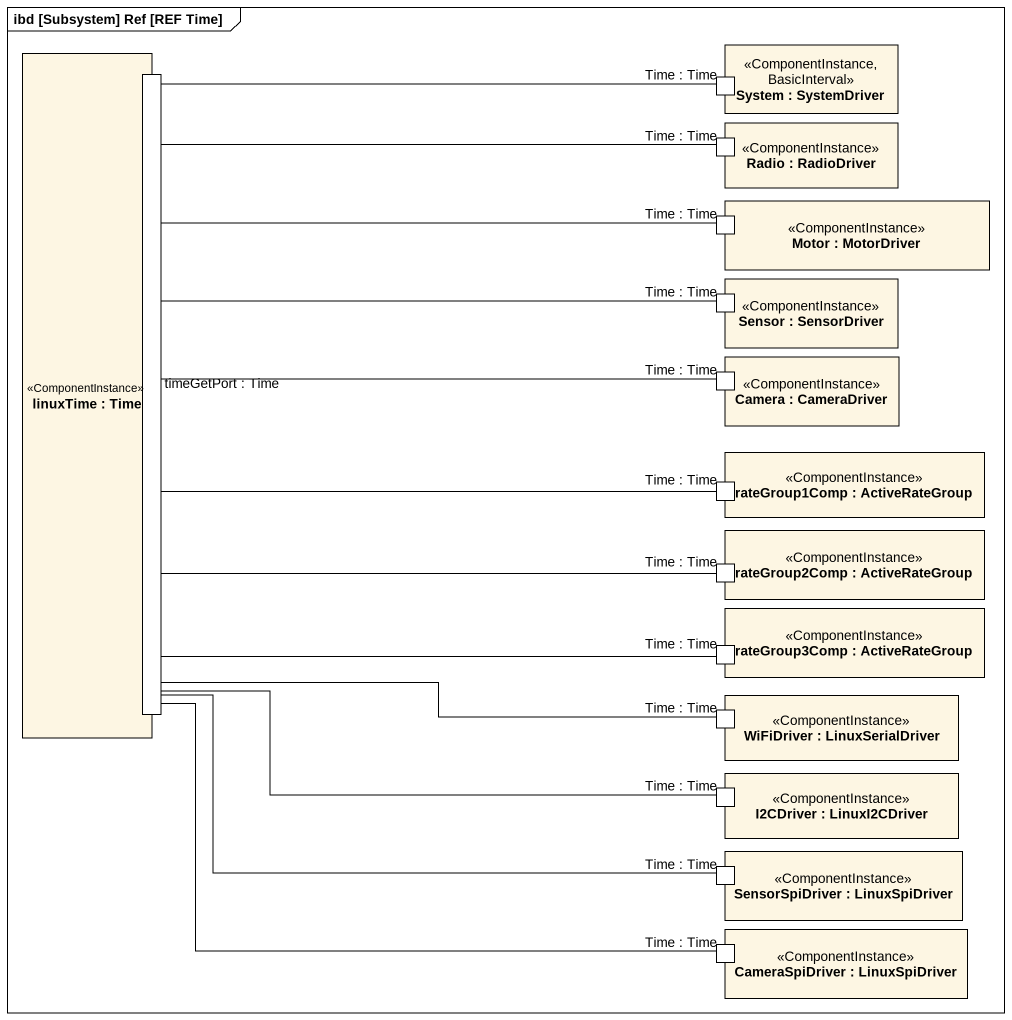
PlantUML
@startuml
mainframe ibd [Subsystem] Ref [REF Time]
rectangle "linuxTime : Time" as linuxTime <<ComponentInstance>> {
  port "timeGetPort : Time" as timeGetPort_Time
}
rectangle "System : SystemDriver" as System <<ComponentInstance, BasicInterval>> {
  port "Time : Time" as Time_Time
}
rectangle "Radio : RadioDriver" as Radio <<ComponentInstance>> {
  port "Time : Time" as Time_Time_2
}
rectangle "Motor : MotorDriver" as Motor <<ComponentInstance>> {
  port "Time : Time" as Time_Time_3
}
rectangle "Sensor : SensorDriver" as Sensor <<ComponentInstance>> {
  port "Time : Time" as Time_Time_4
}
rectangle "Camera : CameraDriver" as Camera <<ComponentInstance>> {
  port "Time : Time" as Time_Time_5
}
rectangle "rateGroup1Comp : ActiveRateGroup" as rateGroup1Comp <<ComponentInstance>> {
  port "Time : Time" as Time_Time_6
}
rectangle "rateGroup2Comp : ActiveRateGroup" as rateGroup2Comp <<ComponentInstance>> {
  port "Time : Time" as Time_Time_7
}
rectangle "rateGroup3Comp : ActiveRateGroup" as rateGroup3Comp <<ComponentInstance>> {
  port "Time : Time" as Time_Time_8
}
rectangle "WiFiDriver : LinuxSerialDriver" as WiFiDriver <<ComponentInstance>> {
  port "Time : Time" as Time_Time_9
}
rectangle "I2CDriver : LinuxI2CDriver" as I2CDriver <<ComponentInstance>> {
  port "Time : Time" as Time_Time_10
}
rectangle "SensorSpiDriver : LinuxSpiDriver" as SensorSpiDriver <<ComponentInstance>> {
  port "Time : Time" as Time_Time_11
}
rectangle "CameraSpiDriver : LinuxSpiDriver" as CameraSpiDriver <<ComponentInstance>> {
  port "Time : Time" as Time_Time_12
}
Time_Time -left- timeGetPort_Time
Time_Time_2 -left- timeGetPort_Time
Time_Time_3 -left- timeGetPort_Time
Time_Time_4 -left- timeGetPort_Time
Time_Time_5 -left- timeGetPort_Time
Time_Time_6 -left- timeGetPort_Time
Time_Time_7 -left- timeGetPort_Time
Time_Time_8 -left- timeGetPort_Time
Time_Time_9 -left- timeGetPort_Time
Time_Time_10 -up- timeGetPort_Time
Time_Time_11 -up- timeGetPort_Time
Time_Time_12 -up- timeGetPort_Time
@enduml
